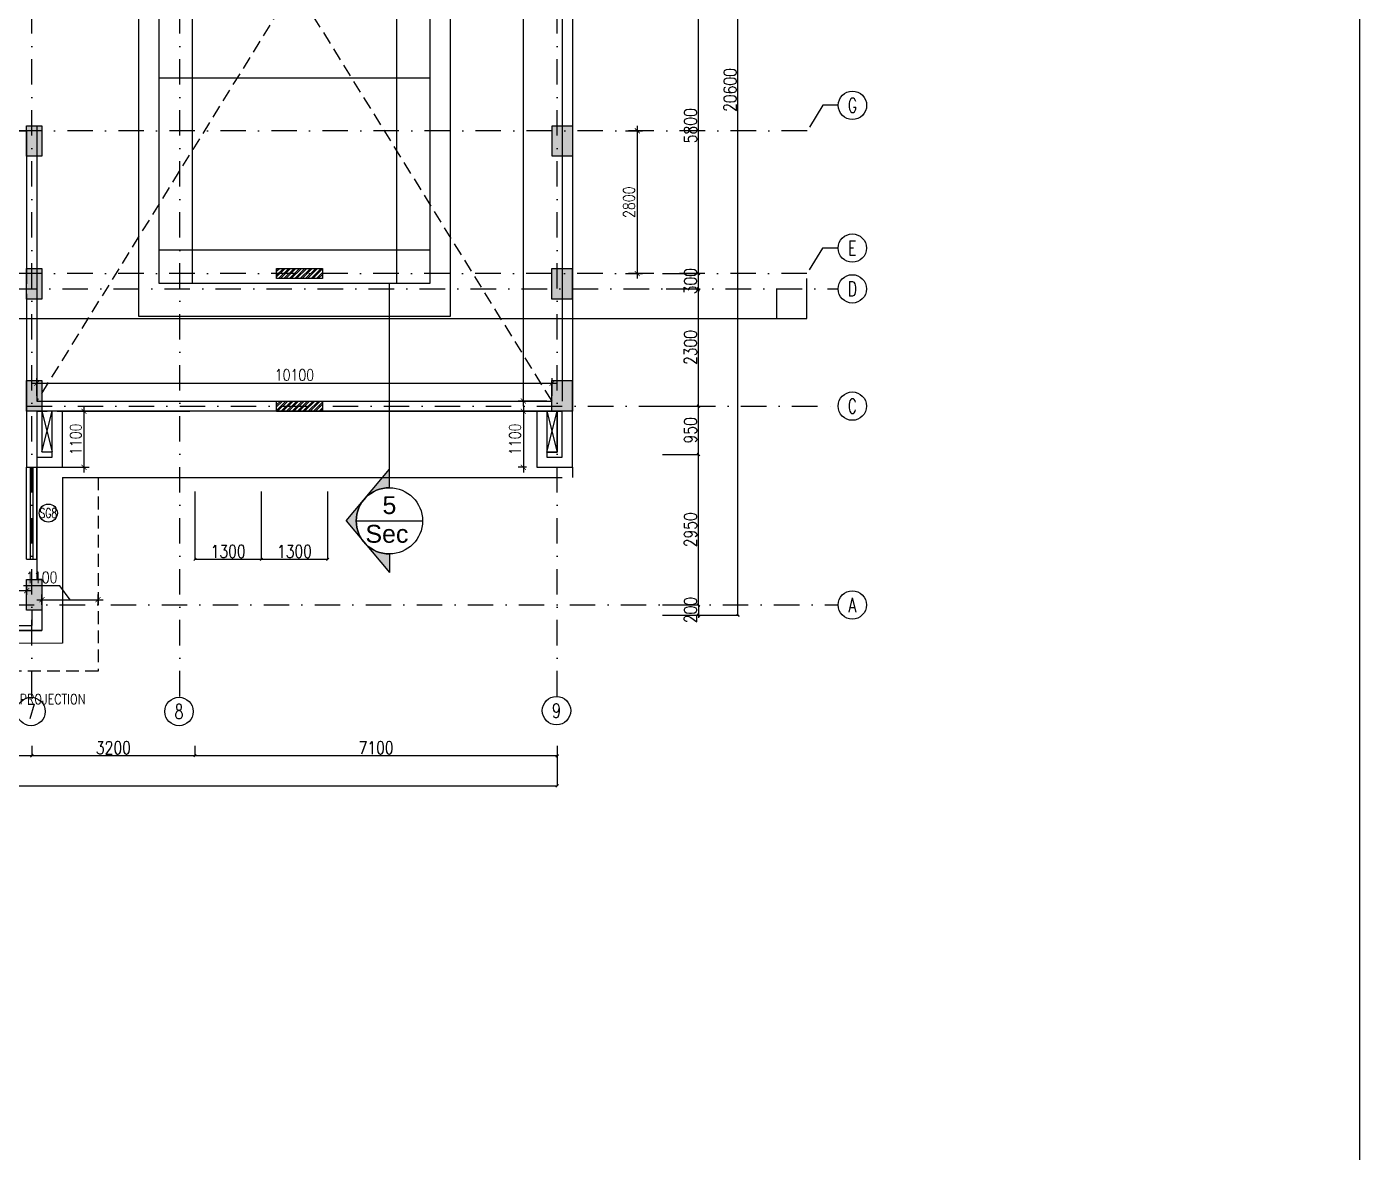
# Model space of a CAD drawing. Extents: x -32840 to 422982, y 280745 to 888746.
# Drawn here: x 238391 to 264518, y 378194 to 400274 of the extents above; entities that cross this region are included whole.
import ezdxf
from ezdxf import colors
from ezdxf.entities.mleader import LeaderData, LeaderLine
from ezdxf.enums import TextEntityAlignment as Align
from ezdxf.math import Vec2, Vec3

# ---------------------------------------------------------------- set-up
doc = ezdxf.new("R2010")
doc.units = 0
doc.header["$LTSCALE"] = 1000
doc.header["$PDMODE"] = 3
for name, pattern in [('ABOVE', [0.4, 0.2, -0.2]), ('CONTINOUS', [0]), ('DASHDOT', [1, 0.5, -0.25, 0, -0.25]), ('HIDDEN', [0.375, 0.25, -0.125]), ('HIDDEN2', [0.1875, 0.125, -0.0625])]:
    doc.linetypes.add(name, pattern=pattern)
doc.layers.get('Defpoints').update_dxf_attribs({"linetype": 'HIDDEN'})
for name, color, linetype in [('A-Chejja', 5, 'HIDDEN'), ('a-dim', 3, 'Continuous'), ('A-duct', 1, 'Continuous'), ('A-Duct Above', 20, 'HIDDEN2'), ('A-Floor Projection', 5, 'CONTINOUS'), ('A-GRID', 31, 'DASHDOT'), ('A-GRID NO', 40, 'CONTINOUS'), ('A-Tag LVl', 2, 'Continuous'), ('A-TAG-DW', 2, 'Continuous'), ('A-TXT', 6, 'Continuous'), ('A-WALL', 7, 'CONTINOUS'), ('a-win', 1, 'Continuous'), ('S-RCWALL', 10, 'Continuous'), ('S-RCWALL HATCH', 165, 'Continuous'), ('STR-BEAMS', 6, 'ABOVE')]:
    doc.layers.add(name, color=color, linetype=linetype)
doc.layers.add('A-Dim grid', color=3, linetype='Continuous', transparency=0.5)
doc.layers.add('A-FUR', color=33, linetype='Continuous', plot=False, transparency=0.5)
doc.styles.add('Arial', font='arial.ttf')
doc.styles.add('ROMANS', font='romans.shx', dxfattribs={"width": 0.8})
doc.dimstyles.new('A-Dim Grid', dxfattribs={"dimscale": 100, "dimtxt": 2.5, "dimasz": 0.5, "dimexe": 0, "dimexo": 0, "dimgap": 0.3, "dimtad": 1, "dimdec": 0, "dimlfac": -0.01, "dimzin": 3, "dimdsep": 46, "dimtxsty": 'ROMANS', "dimblk": 'OBLIQUE', "dimcen": 5, "dimclrd": 256, "dimclre": 8, "dimclrt": 4, "dimadec": 0, "dimazin": 0, "dimtfac": 1, "dimtdec": 0, "dimtix": 1, "dimtmove": 1, "dimatfit": 3, "dimfxl": 1, "dimfrac": 2, "dimtolj": 1, "dimtzin": 3, "dimlwd": -1, "dimarcsym": 0})
doc.dimstyles.new('dim-1', dxfattribs={"dimscale": 100, "dimtxt": 2.25, "dimasz": 1, "dimexe": 1, "dimexo": 1, "dimgap": 0.5, "dimtad": 1, "dimdec": 0, "dimzin": 3, "dimdsep": 46, "dimtxsty": 'ROMANS', "dimblk": 'ARCHTICK', "dimcen": 0.0625, "dimdle": 1, "dimclrd": 256, "dimclre": 256, "dimclrt": 6, "dimadec": 0, "dimazin": 0, "dimtfac": 1, "dimtdec": 0, "dimtix": 1, "dimtmove": 1, "dimatfit": 3, "dimfxl": 1, "dimfrac": 2, "dimtolj": 1, "dimtzin": 3, "dimarcsym": 0})

# ---------------------------------------------------------------- blocks, each defined once
blk = doc.blocks.new('A$Cd25b2c89')
for p, q in [((750, 13400), (750, 0)), ((5350, 0), (5350, 13400)), ((6100, 12650), (0, 12650)), ((0, 8780), (6100, 8780)), ((0, 4620), (6100, 4620)), ((0, 750), (6100, 750))]:
    blk.add_line(p, q)
at = {"linetype": 'HIDDEN'}
blk.add_line((6100, 6705), (0, 6705), dxfattribs=at)
for points in [[(-450, 14150), (6550, 14150), (6550, -750), (-450, -750)], [(0, 0), (6100, 0), (6100, 13400), (0, 13400)]]:
    blk.add_lwpolyline(points, close=True)
blk = doc.blocks.new('TAG-DOOR-WINOW')
blk.add_circle((0, 0), 2.37)
at = {"color": 6, "style": 'ROMANS', "width": 0.7}
blk.add_attdef('DW', text='', height=2.5, dxfattribs=at).set_placement((0, 0), align=Align.MIDDLE_CENTER)
blk = doc.blocks.new('TAG-SEC-TAIL')
for p, q in [((25, 0), (25, 4)), ((22, 0), (22, 3)), ((0, 0), (25, 0))]:
    blk.add_line(p, q)
blk = doc.blocks.new('TAG-SEC')
blk.add_line((-6.5, 0), (6.5, 0))
blk.add_circle((0, 0), 6.5)
at = {"color": 6, "style": 'Arial'}
blk.add_attdef('88', text='', height=3.5, dxfattribs=at).set_placement((0, 3.08), align=Align.MIDDLE_CENTER)
at = {"color": 6, "style": 'ROMANS', "width": 0.708488}
blk.add_attdef('X8-X-8888', text='', height=1.75, dxfattribs=at).set_placement((-5.58, -2.55), (5.58, -2.55), align=Align.FIT)
blk = doc.blocks.new('TAG-SEC-ARROW')
h = blk.add_hatch(color=256)
h.paths.add_polyline_path([(-10.11, 0), (-6.5, 0, -0.2206), (-4.2, 4.96)])
h.paths.add_polyline_path([(0, 8.49), (-4.16, 5, -0.175251), (0, 6.5, -0.175251), (4.16, 5)])
h.paths.add_polyline_path([(4.2, 4.96, -0.2206), (6.5, 0), (10.11, 0)])
for p, q in [((0, 8.49), (-10.11, 0)), ((0, 8.49), (10.11, 0)), ((-6.5, 0), (-10.11, 0)), ((6.5, 0), (46.5, 0))]:
    blk.add_line(p, q)
blk.add_arc((0, 0), 6.5, 0, 180)
blk = doc.blocks.new('A$Ce1edbb18')
at = {"layer": 'A-Tag LVl', "xscale": 100.0000000000005, "yscale": 100.0000000000005, "zscale": 100.0000000000005, "rotation": 90}
blk.add_blockref('TAG-SEC-ARROW', (31812, -12050), dxfattribs=at)
at = {"layer": 'A-Tag LVl', "xscale": 100, "yscale": 100, "zscale": 100}
blk.add_blockref('TAG-SEC', (31812, -12050), dxfattribs=at).add_auto_attribs({'88': '5'})
at = {"layer": 'A-Tag LVl'}
ref = blk.add_blockref('TAG-SEC', (31812, -12050), dxfattribs=dict(at, xscale=100, yscale=100, zscale=100))
ref.add_attrib('88', '5', dxfattribs={"layer": '0', "color": 6, "height": 350, "style": 'Arial'}).set_placement((31812, -11742), align=Align.MIDDLE_CENTER)
ref.add_attrib('X8-X-8888', 'Sec', dxfattribs={"layer": '0', "color": 6, "height": 350, "rotation": 360, "style": 'Arial'}).set_placement((31763, -12305), align=Align.MIDDLE_CENTER)
blk = doc.blocks.new('_ArchTick')
at = {"color": 0, "linetype": 'ByBlock', "const_width": 0.15}
blk.add_lwpolyline([(-0.5, -0.5), (0.5, 0.5)], dxfattribs=at)
blk = doc.blocks.new('*D2477')
at = {"layer": 'a-dim', "lineweight": -2, "transparency": 16777216}
for p, q in [((248191, 392731), (248028, 392731)), ((248128, 392831), (248128, 391531)), ((248191, 391631), (248028, 391631))]:
    blk.add_line(p, q, dxfattribs=at)
at = {"layer": 'Defpoints', "color": 0, "transparency": 16777216}
for p in [(248291, 392731), (248128, 391631), (248291, 391631)]:
    blk.add_point(p, dxfattribs=at)
at = {"layer": 'a-dim', "lineweight": -2, "transparency": 16777216, "xscale": 100, "yscale": 100, "zscale": 100}
for p, rotation in [((248128, 392731), 90), ((248128, 391631), 270)]:
    blk.add_blockref('_ArchTick', p, dxfattribs=dict(at, rotation=rotation))
at = {"layer": 'a-dim', "color": 6, "transparency": 16777216, "insert": (247965, 392181), "char_height": 225, "attachment_point": 5, "rotation": 90, "style": 'ROMANS'}
blk.add_mtext('\\A1;1100', dxfattribs=at)
blk = doc.blocks.new('*D2478')
at = {"layer": 'a-dim', "lineweight": -2, "transparency": 16777216}
for p, q in [((239191, 392731), (239615, 392731)), ((239515, 391531), (239515, 392831)), ((239091, 391631), (239615, 391631))]:
    blk.add_line(p, q, dxfattribs=at)
at = {"layer": 'Defpoints', "color": 0, "transparency": 16777216}
for p in [(239091, 392731), (239515, 392731), (238991, 391631)]:
    blk.add_point(p, dxfattribs=at)
at = {"layer": 'a-dim', "lineweight": -2, "transparency": 16777216, "xscale": 100, "yscale": 100, "zscale": 100}
for p, rotation in [((239515, 392731), 90), ((239515, 391631), 270)]:
    blk.add_blockref('_ArchTick', p, dxfattribs=dict(at, rotation=rotation))
at = {"layer": 'a-dim', "color": 6, "transparency": 16777216, "insert": (239353, 392181), "char_height": 225, "attachment_point": 5, "rotation": 90, "style": 'ROMANS'}
blk.add_mtext('\\A1;1100', dxfattribs=at)
blk = doc.blocks.new('*D2480')
at = {"layer": 'a-dim', "lineweight": -2, "transparency": 16777216}
for p, q in [((238136, 389550), (237573, 389550)), ((237991, 389131), (237991, 389313)), ((238191, 389213), (238136, 389550)), ((238391, 389131), (238391, 389313)), ((237891, 389213), (238491, 389213))]:
    blk.add_line(p, q, dxfattribs=at)
at = {"layer": 'Defpoints', "color": 0, "transparency": 16777216}
for p in [(238391, 389213), (237991, 389031), (238391, 389031)]:
    blk.add_point(p, dxfattribs=at)
at = {"layer": 'a-dim', "lineweight": -2, "transparency": 16777216, "xscale": 100, "yscale": 100, "zscale": 100, "rotation": 180}
blk.add_blockref('_ArchTick', (237991, 389213), dxfattribs=at)
at = {"layer": 'a-dim', "lineweight": -2, "transparency": 16777216, "xscale": 100, "yscale": 100, "zscale": 100}
blk.add_blockref('_ArchTick', (238391, 389213), dxfattribs=at)
at = {"layer": 'a-dim', "color": 6, "transparency": 16777216, "insert": (237855, 389712), "char_height": 225, "attachment_point": 5, "style": 'ROMANS'}
blk.add_mtext('\\A1;400', dxfattribs=at)
blk = doc.blocks.new('*D2514')
at = {"layer": 'a-dim', "lineweight": -2, "transparency": 16777216}
for p, q in [((248591, 409231), (248027, 409231)), ((248127, 409331), (248127, 392831)), ((248591, 392931), (248027, 392931))]:
    blk.add_line(p, q, dxfattribs=at)
at = {"layer": 'Defpoints', "color": 0, "transparency": 16777216}
for p in [(248691, 409231), (248127, 392931), (248691, 392931)]:
    blk.add_point(p, dxfattribs=at)
at = {"layer": 'a-dim', "lineweight": -2, "transparency": 16777216, "xscale": 100, "yscale": 100, "zscale": 100}
for p, rotation in [((248127, 409231), 90), ((248127, 392931), 270)]:
    blk.add_blockref('_ArchTick', p, dxfattribs=dict(at, rotation=rotation))
at = {"layer": 'a-dim', "color": 6, "transparency": 16777216, "insert": (247965, 401081), "char_height": 225, "attachment_point": 5, "rotation": 90, "style": 'ROMANS'}
blk.add_mtext('\\A1;16300', dxfattribs=at)
blk = doc.blocks.new('*D2515')
at = {"layer": 'a-dim', "lineweight": -2, "transparency": 16777216}
for p, q in [((238491, 393280), (248791, 393280)), ((238591, 393031), (238591, 393380)), ((248691, 393031), (248691, 393380))]:
    blk.add_line(p, q, dxfattribs=at)
at = {"layer": 'Defpoints', "color": 0, "transparency": 16777216}
for p in [(248691, 393280), (238591, 392931), (248691, 392931)]:
    blk.add_point(p, dxfattribs=at)
at = {"layer": 'a-dim', "lineweight": -2, "transparency": 16777216, "xscale": 100, "yscale": 100, "zscale": 100, "rotation": 180}
blk.add_blockref('_ArchTick', (238591, 393280), dxfattribs=at)
at = {"layer": 'a-dim', "lineweight": -2, "transparency": 16777216, "xscale": 100, "yscale": 100, "zscale": 100}
blk.add_blockref('_ArchTick', (248691, 393280), dxfattribs=at)
at = {"layer": 'a-dim', "color": 6, "transparency": 16777216, "insert": (243641, 393443), "char_height": 225, "attachment_point": 5, "style": 'ROMANS'}
blk.add_mtext('\\A1;10100', dxfattribs=at)
blk = doc.blocks.new('_Oblique')
at = {"color": 0, "linetype": 'ByBlock', "lineweight": -2}
blk.add_line((-0.5, -0.5), (0.5, 0.5), dxfattribs=at)
at = {"color": 0, "linetype": 'ByBlock'}
blk.add_line((-0.5, -0.5), (0.5, 0.5), dxfattribs=at)
blk = doc.blocks.new('*D2688')
at = {"layer": 'A-Dim grid', "color": 8, "lineweight": -2, "transparency": 16777216}
for p, q in [((250856, 388931), (251560, 388931)), ((250856, 388731), (251560, 388731))]:
    blk.add_line(p, q, dxfattribs=at)
at = {"layer": 'A-Dim grid', "transparency": 16777216}
for p, q in [((251560, 388931), (251560, 388981)), ((251560, 388931), (251560, 388731)), ((251560, 388731), (251560, 388681))]:
    blk.add_line(p, q, dxfattribs=at)
at = {"layer": 'Defpoints', "color": 0, "transparency": 16777216}
for p in [(250856, 388931), (250856, 388731), (251560, 388731)]:
    blk.add_point(p, dxfattribs=at)
at = {"layer": 'A-Dim grid', "transparency": 16777216, "xscale": 50, "yscale": 50, "zscale": 50}
for p, rotation in [((251560, 388931), 270), ((251560, 388731), 90)]:
    blk.add_blockref('_Oblique', p, dxfattribs=dict(at, rotation=rotation))
at = {"layer": 'A-Dim grid', "color": 4, "transparency": 16777216, "insert": (251405, 388831), "char_height": 250, "attachment_point": 5, "rotation": 90, "style": 'ROMANS'}
blk.add_mtext('\\A1;200', dxfattribs=at)
blk = doc.blocks.new('*D2689')
at = {"layer": 'A-Dim grid', "color": 8, "lineweight": -2, "transparency": 16777216}
for p, q in [((250856, 391881), (251560, 391881)), ((250856, 388931), (251560, 388931))]:
    blk.add_line(p, q, dxfattribs=at)
at = {"layer": 'A-Dim grid', "transparency": 16777216}
blk.add_line((251560, 388931), (251560, 391881), dxfattribs=at)
at = {"layer": 'Defpoints', "color": 0, "transparency": 16777216}
for p in [(250856, 391881), (251560, 391881), (250856, 388931)]:
    blk.add_point(p, dxfattribs=at)
at = {"layer": 'A-Dim grid', "transparency": 16777216, "xscale": 50, "yscale": 50, "zscale": 50}
for p, rotation in [((251560, 391881), 90), ((251560, 388931), 270)]:
    blk.add_blockref('_Oblique', p, dxfattribs=dict(at, rotation=rotation))
at = {"layer": 'A-Dim grid', "color": 4, "transparency": 16777216, "insert": (251405, 390406), "char_height": 250, "attachment_point": 5, "rotation": 90, "style": 'ROMANS'}
blk.add_mtext('\\A1;2950', dxfattribs=at)
blk = doc.blocks.new('*D2690')
at = {"layer": 'A-Dim grid', "color": 8, "lineweight": -2, "transparency": 16777216}
for p, q in [((250856, 392831), (251560, 392831)), ((250856, 391881), (251560, 391881))]:
    blk.add_line(p, q, dxfattribs=at)
at = {"layer": 'A-Dim grid', "transparency": 16777216}
blk.add_line((251560, 391881), (251560, 392831), dxfattribs=at)
at = {"layer": 'Defpoints', "color": 0, "transparency": 16777216}
for p in [(250856, 392831), (251560, 392831), (250856, 391881)]:
    blk.add_point(p, dxfattribs=at)
at = {"layer": 'A-Dim grid', "transparency": 16777216, "xscale": 50, "yscale": 50, "zscale": 50}
for p, rotation in [((251560, 392831), 90), ((251560, 391881), 270)]:
    blk.add_blockref('_Oblique', p, dxfattribs=dict(at, rotation=rotation))
at = {"layer": 'A-Dim grid', "color": 4, "transparency": 16777216, "insert": (251405, 392356), "char_height": 250, "attachment_point": 5, "rotation": 90, "style": 'ROMANS'}
blk.add_mtext('\\A1;950', dxfattribs=at)
blk = doc.blocks.new('*D2691')
at = {"layer": 'A-Dim grid', "color": 8, "lineweight": -2, "transparency": 16777216}
for p, q in [((250931, 395131), (251560, 395131)), ((250931, 392831), (251560, 392831))]:
    blk.add_line(p, q, dxfattribs=at)
at = {"layer": 'A-Dim grid', "transparency": 16777216}
blk.add_line((251560, 392831), (251560, 395131), dxfattribs=at)
at = {"layer": 'Defpoints', "color": 0, "transparency": 16777216}
for p in [(250931, 395131), (251560, 395131), (250931, 392831)]:
    blk.add_point(p, dxfattribs=at)
at = {"layer": 'A-Dim grid', "transparency": 16777216, "xscale": 50, "yscale": 50, "zscale": 50}
for p, rotation in [((251560, 395131), 90), ((251560, 392831), 270)]:
    blk.add_blockref('_Oblique', p, dxfattribs=dict(at, rotation=rotation))
at = {"layer": 'A-Dim grid', "color": 4, "transparency": 16777216, "insert": (251405, 393981), "char_height": 250, "attachment_point": 5, "rotation": 90, "style": 'ROMANS'}
blk.add_mtext('\\A1;2300', dxfattribs=at)
blk = doc.blocks.new('*D2692')
at = {"layer": 'A-Dim grid', "color": 8, "lineweight": -2, "transparency": 16777216}
for p, q in [((250856, 401231), (251560, 401231)), ((250856, 395431), (251560, 395431))]:
    blk.add_line(p, q, dxfattribs=at)
at = {"layer": 'A-Dim grid', "transparency": 16777216}
blk.add_line((251560, 395431), (251560, 401231), dxfattribs=at)
at = {"layer": 'Defpoints', "color": 0, "transparency": 16777216}
for p in [(250856, 401231), (251560, 401231), (250856, 395431)]:
    blk.add_point(p, dxfattribs=at)
at = {"layer": 'A-Dim grid', "transparency": 16777216, "xscale": 50, "yscale": 50, "zscale": 50}
for p, rotation in [((251560, 401231), 90), ((251560, 395431), 270)]:
    blk.add_blockref('_Oblique', p, dxfattribs=dict(at, rotation=rotation))
at = {"layer": 'A-Dim grid', "color": 4, "transparency": 16777216, "insert": (251405, 398331), "char_height": 250, "attachment_point": 5, "rotation": 90, "style": 'ROMANS'}
blk.add_mtext('\\A1;5800', dxfattribs=at)
blk = doc.blocks.new('*D2694')
at = {"layer": 'A-Dim grid', "color": 8, "lineweight": -2, "transparency": 16777216}
for p, q in [((251798, 409331), (252336, 409331)), ((251567, 388731), (252336, 388731))]:
    blk.add_line(p, q, dxfattribs=at)
at = {"layer": 'A-Dim grid', "transparency": 16777216}
blk.add_line((252336, 388731), (252336, 409331), dxfattribs=at)
at = {"layer": 'Defpoints', "color": 0, "transparency": 16777216}
for p in [(251798, 409331), (252336, 409331), (251567, 388731)]:
    blk.add_point(p, dxfattribs=at)
at = {"layer": 'A-Dim grid', "transparency": 16777216, "xscale": 50, "yscale": 50, "zscale": 50}
for p, rotation in [((252336, 409331), 90), ((252336, 388731), 270)]:
    blk.add_blockref('_Oblique', p, dxfattribs=dict(at, rotation=rotation))
at = {"layer": 'A-Dim grid', "color": 4, "transparency": 16777216, "insert": (252181, 399031), "char_height": 250, "attachment_point": 5, "rotation": 90, "style": 'ROMANS'}
blk.add_mtext('\\A1;20600', dxfattribs=at)
blk = doc.blocks.new('*D2696')
at = {"layer": 'A-Dim grid', "color": 8, "lineweight": -2, "transparency": 16777216}
for p, q in [((250931, 395431), (251560, 395431)), ((250931, 395131), (251560, 395131))]:
    blk.add_line(p, q, dxfattribs=at)
at = {"layer": 'A-Dim grid', "transparency": 16777216}
for p, q in [((251560, 395431), (251560, 395481)), ((251560, 395131), (251560, 395431)), ((251560, 395131), (251560, 395081))]:
    blk.add_line(p, q, dxfattribs=at)
at = {"layer": 'Defpoints', "color": 0, "transparency": 16777216}
for p in [(250931, 395431), (251560, 395431), (250931, 395131)]:
    blk.add_point(p, dxfattribs=at)
at = {"layer": 'A-Dim grid', "transparency": 16777216, "xscale": 50, "yscale": 50, "zscale": 50}
for p, rotation in [((251560, 395431), 270), ((251560, 395131), 90)]:
    blk.add_blockref('_Oblique', p, dxfattribs=dict(at, rotation=rotation))
at = {"layer": 'A-Dim grid', "color": 4, "transparency": 16777216, "insert": (251405, 395281), "char_height": 250, "attachment_point": 5, "rotation": 90, "style": 'ROMANS'}
blk.add_mtext('\\A1;300', dxfattribs=at)
blk = doc.blocks.new('*D2572')
at = {"layer": 'A-Dim grid', "color": 8, "lineweight": -2, "transparency": 16777216}
for p, q in [((232491, 386167), (232491, 385975)), ((238491, 386167), (238491, 385975))]:
    blk.add_line(p, q, dxfattribs=at)
at = {"layer": 'A-Dim grid', "transparency": 16777216}
blk.add_line((232491, 385975), (238491, 385975), dxfattribs=at)
at = {"layer": 'Defpoints', "color": 0, "transparency": 16777216}
for p in [(232491, 386167), (238491, 386167), (238491, 385975)]:
    blk.add_point(p, dxfattribs=at)
at = {"layer": 'A-Dim grid', "transparency": 16777216, "xscale": 50, "yscale": 50, "zscale": 50, "rotation": 180}
blk.add_blockref('_Oblique', (232491, 385975), dxfattribs=at)
at = {"layer": 'A-Dim grid', "transparency": 16777216, "xscale": 50, "yscale": 50, "zscale": 50}
blk.add_blockref('_Oblique', (238491, 385975), dxfattribs=at)
at = {"layer": 'A-Dim grid', "color": 4, "transparency": 16777216, "insert": (235491, 386130), "char_height": 250, "attachment_point": 5, "style": 'ROMANS'}
blk.add_mtext('\\A1;6000', dxfattribs=at)
blk = doc.blocks.new('*D2573')
at = {"layer": 'A-Dim grid', "color": 8, "lineweight": -2, "transparency": 16777216}
for p, q in [((238491, 386167), (238491, 385975)), ((241691, 386167), (241691, 385975))]:
    blk.add_line(p, q, dxfattribs=at)
at = {"layer": 'A-Dim grid', "transparency": 16777216}
blk.add_line((238491, 385975), (241691, 385975), dxfattribs=at)
at = {"layer": 'Defpoints', "color": 0, "transparency": 16777216}
for p in [(238491, 386167), (241691, 386167), (241691, 385975)]:
    blk.add_point(p, dxfattribs=at)
at = {"layer": 'A-Dim grid', "transparency": 16777216, "xscale": 50, "yscale": 50, "zscale": 50, "rotation": 180}
blk.add_blockref('_Oblique', (238491, 385975), dxfattribs=at)
at = {"layer": 'A-Dim grid', "transparency": 16777216, "xscale": 50, "yscale": 50, "zscale": 50}
blk.add_blockref('_Oblique', (241691, 385975), dxfattribs=at)
at = {"layer": 'A-Dim grid', "color": 4, "transparency": 16777216, "insert": (240091, 386130), "char_height": 250, "attachment_point": 5, "style": 'ROMANS'}
blk.add_mtext('\\A1;3200', dxfattribs=at)
blk = doc.blocks.new('*D2574')
at = {"layer": 'A-Dim grid', "color": 8, "lineweight": -2, "transparency": 16777216}
for p, q in [((213791, 386047), (213791, 385382)), ((248791, 386047), (248791, 385382))]:
    blk.add_line(p, q, dxfattribs=at)
at = {"layer": 'A-Dim grid', "transparency": 16777216}
blk.add_line((213791, 385382), (248791, 385382), dxfattribs=at)
at = {"layer": 'Defpoints', "color": 0, "transparency": 16777216}
for p in [(213791, 386047), (248791, 386047), (248791, 385382)]:
    blk.add_point(p, dxfattribs=at)
at = {"layer": 'A-Dim grid', "transparency": 16777216, "xscale": 50, "yscale": 50, "zscale": 50, "rotation": 180}
blk.add_blockref('_Oblique', (213791, 385382), dxfattribs=at)
at = {"layer": 'A-Dim grid', "transparency": 16777216, "xscale": 50, "yscale": 50, "zscale": 50}
blk.add_blockref('_Oblique', (248791, 385382), dxfattribs=at)
at = {"layer": 'A-Dim grid', "color": 4, "transparency": 16777216, "insert": (231291, 385537), "char_height": 250, "attachment_point": 5, "style": 'ROMANS'}
blk.add_mtext('\\A1;35000', dxfattribs=at)
blk = doc.blocks.new('*D2575')
at = {"layer": 'A-Dim grid', "color": 8, "lineweight": -2, "transparency": 16777216}
for p, q in [((241691, 386167), (241691, 385975)), ((248791, 386167), (248791, 385975))]:
    blk.add_line(p, q, dxfattribs=at)
at = {"layer": 'A-Dim grid', "transparency": 16777216}
blk.add_line((241691, 385975), (248791, 385975), dxfattribs=at)
at = {"layer": 'Defpoints', "color": 0, "transparency": 16777216}
for p in [(241691, 386167), (248791, 386167), (248791, 385975)]:
    blk.add_point(p, dxfattribs=at)
at = {"layer": 'A-Dim grid', "transparency": 16777216, "xscale": 50, "yscale": 50, "zscale": 50, "rotation": 180}
blk.add_blockref('_Oblique', (241691, 385975), dxfattribs=at)
at = {"layer": 'A-Dim grid', "transparency": 16777216, "xscale": 50, "yscale": 50, "zscale": 50}
blk.add_blockref('_Oblique', (248791, 385975), dxfattribs=at)
at = {"layer": 'A-Dim grid', "color": 4, "transparency": 16777216, "insert": (245241, 386130), "char_height": 250, "attachment_point": 5, "style": 'ROMANS'}
blk.add_mtext('\\A1;7100', dxfattribs=at)
blk = doc.blocks.new('*D2578')
at = {"layer": 'A-Dim grid', "color": 8, "lineweight": -2, "transparency": 16777216}
for p, q in [((241691, 391158), (241691, 389827)), ((242991, 391158), (242991, 389827))]:
    blk.add_line(p, q, dxfattribs=at)
at = {"layer": 'A-Dim grid', "transparency": 16777216}
blk.add_line((241691, 389827), (242991, 389827), dxfattribs=at)
at = {"layer": 'Defpoints', "color": 0, "transparency": 16777216}
for p in [(241691, 391158), (242991, 391158), (242991, 389827)]:
    blk.add_point(p, dxfattribs=at)
at = {"layer": 'A-Dim grid', "transparency": 16777216, "xscale": 50, "yscale": 50, "zscale": 50, "rotation": 180}
blk.add_blockref('_Oblique', (241691, 389827), dxfattribs=at)
at = {"layer": 'A-Dim grid', "transparency": 16777216, "xscale": 50, "yscale": 50, "zscale": 50}
blk.add_blockref('_Oblique', (242991, 389827), dxfattribs=at)
at = {"layer": 'A-Dim grid', "color": 4, "transparency": 16777216, "insert": (242341, 389982), "char_height": 250, "attachment_point": 5, "style": 'ROMANS'}
blk.add_mtext('\\A1;1300', dxfattribs=at)
blk = doc.blocks.new('*D2579')
at = {"layer": 'A-Dim grid', "color": 8, "lineweight": -2, "transparency": 16777216}
for p, q in [((242991, 391158), (242991, 389827)), ((244291, 391158), (244291, 389827))]:
    blk.add_line(p, q, dxfattribs=at)
at = {"layer": 'A-Dim grid', "transparency": 16777216}
blk.add_line((242991, 389827), (244291, 389827), dxfattribs=at)
at = {"layer": 'Defpoints', "color": 0, "transparency": 16777216}
for p in [(242991, 391158), (244291, 391158), (244291, 389827)]:
    blk.add_point(p, dxfattribs=at)
at = {"layer": 'A-Dim grid', "transparency": 16777216, "xscale": 50, "yscale": 50, "zscale": 50, "rotation": 180}
blk.add_blockref('_Oblique', (242991, 389827), dxfattribs=at)
at = {"layer": 'A-Dim grid', "transparency": 16777216, "xscale": 50, "yscale": 50, "zscale": 50}
blk.add_blockref('_Oblique', (244291, 389827), dxfattribs=at)
at = {"layer": 'A-Dim grid', "color": 4, "transparency": 16777216, "insert": (243641, 389982), "char_height": 250, "attachment_point": 5, "style": 'ROMANS'}
blk.add_mtext('\\A1;1300', dxfattribs=at)
blk = doc.blocks.new('*D2534')
at = {"layer": 'a-dim', "lineweight": -2, "transparency": 16777216}
for p, q in [((239041, 389309), (238332, 389309)), ((239241, 389034), (239041, 389309)), ((238591, 389034), (239891, 389034)), ((238691, 388931), (238691, 389134)), ((239791, 388931), (239791, 389134))]:
    blk.add_line(p, q, dxfattribs=at)
at = {"layer": 'Defpoints', "color": 0, "transparency": 16777216}
for p in [(239791, 389034), (238691, 388831), (239791, 388831)]:
    blk.add_point(p, dxfattribs=at)
at = {"layer": 'a-dim', "lineweight": -2, "transparency": 16777216, "xscale": 100, "yscale": 100, "zscale": 100, "rotation": 180}
blk.add_blockref('_ArchTick', (238691, 389034), dxfattribs=at)
at = {"layer": 'a-dim', "lineweight": -2, "transparency": 16777216, "xscale": 100, "yscale": 100, "zscale": 100}
blk.add_blockref('_ArchTick', (239791, 389034), dxfattribs=at)
at = {"layer": 'a-dim', "color": 6, "transparency": 16777216, "insert": (238686, 389471), "char_height": 225, "attachment_point": 5, "style": 'ROMANS'}
blk.add_mtext('\\A1;1100', dxfattribs=at)
blk = doc.blocks.new('Tag-Stair-No')
blk.add_circle((0, 0), 1.37)
at = {"color": 6, "style": 'ROMANS', "width": 0.7}
blk.add_attdef('SN', text='', height=1.4, dxfattribs=at).set_placement((0, 0), align=Align.MIDDLE)
blk = doc.blocks.new('GR')
at = {"layer": 'A-GRID'}
for p, q in [((241068, 436985), (241068, 465812)), ((243969, 436985), (243969, 465812)), ((251369, 436985), (251369, 465830)), ((228668, 444980), (256876, 444980)), ((234968, 442680), (256876, 442680)), ((213612, 438780), (256876, 438780))]:
    blk.add_line(p, q, dxfattribs=at)
for points in [[(256879, 448580), (256575, 448580), (256267, 448080), (239370, 448080)], [(256876, 445780), (256573, 445780), (256264, 445280), (239367, 445280)]]:
    blk.add_lwpolyline(points, dxfattribs=at)
at = {"layer": 'A-GRID NO', "xscale": 203.2, "yscale": 203.2, "zscale": 203.2}
for p, values in [((257157, 448580), {'SN': 'G'}), ((257154, 445780), {'SN': 'E'}), ((257154, 444980), {'SN': 'D'}), ((257154, 442680), {'SN': 'C'}), ((257154, 438780), {'SN': 'A'}), ((241054, 436690), {'SN': '7'}), ((243955, 436690), {'SN': '8'}), ((251355, 436707), {'SN': '9'})]:
    blk.add_blockref('Tag-Stair-No', p, dxfattribs=at).add_auto_attribs(values)
blk = doc.blocks.new('A$C18a4869f')
at = {"layer": 'S-RCWALL HATCH'}
for points in [[(24700, -4900), (25000, -4900), (25000, -4300), (24700, -4300)], [(35000, -4900), (35400, -4900), (35400, -4300), (35000, -4300)], [(24700, -7700), (25000, -7700), (25000, -7100), (24700, -7100)], [(34997, -7700), (35397, -7700), (35397, -7100), (34997, -7100)], [(24700, -9300), (25000, -9300), (25000, -9900), (24700, -9900)], [(34997, -9300), (35397, -9300), (35397, -9900), (34997, -9900)], [(24700, -13200), (25000, -13200), (25000, -13800), (24700, -13800)]]:
    blk.add_hatch(color=253, dxfattribs=at).paths.add_polyline_path(points)
h = blk.add_hatch(dxfattribs=at)
h.set_pattern_fill('ANSI32', color=253, scale=200, style=0)
h.set_pattern_definition([(45, (11421.64, 41023.49), (-53.03301, 53.03301), []), (45, (11457, 41023.49), (-53.03301, 53.03301), [])])
h.paths.add_polyline_path([(29601, -9700), (30501, -9700), (30501, -9900), (29601, -9900)])
h.paths.add_polyline_path([(29601, -7100), (30501, -7100), (30501, -7300), (29601, -7300)])
at = {"layer": 'S-RCWALL'}
for points in [[(24700, -4300), (25000, -4300), (25000, -4900), (24700, -4900)], [(35000, -4300), (35400, -4300), (35400, -4900), (35000, -4900)], [(24700, -7100), (25000, -7100), (25000, -7700), (24700, -7700)], [(29601, -7100), (30501, -7100), (30501, -7300), (29601, -7300)], [(34997, -7100), (35397, -7100), (35397, -7700), (34997, -7700)], [(24700, -9300), (25000, -9300), (25000, -9900), (24700, -9900)], [(34997, -9300), (35397, -9300), (35397, -9900), (34997, -9900)], [(29601, -9700), (30501, -9700), (30501, -9900), (29601, -9900)], [(24700, -13200), (25000, -13200), (25000, -13800), (24700, -13800)]]:
    blk.add_lwpolyline(points, close=True, dxfattribs=at)
blk = doc.blocks.new('*D2738')
at = {"layer": 'A-Dim grid', "lineweight": -2, "transparency": 16777216}
for p, q in [((250130, 398231), (250462, 398231)), ((250362, 398331), (250362, 395331)), ((250130, 395431), (250462, 395431))]:
    blk.add_line(p, q, dxfattribs=at)
at = {"layer": 'Defpoints', "color": 0, "transparency": 16777216}
for p in [(250030, 398231), (250030, 395431), (250362, 395431)]:
    blk.add_point(p, dxfattribs=at)
at = {"layer": 'A-Dim grid', "lineweight": -2, "transparency": 16777216, "xscale": 100, "yscale": 100, "zscale": 100}
for p, rotation in [((250362, 398231), 90), ((250362, 395431), 270)]:
    blk.add_blockref('_ArchTick', p, dxfattribs=dict(at, rotation=rotation))
at = {"layer": 'A-Dim grid', "color": 6, "transparency": 16777216, "insert": (250200, 396831), "char_height": 225, "attachment_point": 5, "rotation": 90, "style": 'ROMANS'}
blk.add_mtext('\\A1;2800', dxfattribs=at)

msp = doc.modelspace()

# ---------------------------------------------------------------- linework, layer by layer
for points in [[(195156.7, 475642.7), (264517.8, 475642.7), (264517.8, 280745.5), (195156.7, 280745.5)], [(238890.6, 392731.2), (238590.6, 392731.2), (238590.6, 391831.2), (238890.6, 391831.2)], [(248890.6, 392731), (248590.6, 392731), (248590.6, 391831), (248890.6, 391831)]]:
    msp.add_lwpolyline(points, close=True)
at = {"layer": 'A-Chejja'}
msp.add_lwpolyline([(239790.6, 391431.2), (239790.5, 387631.2), (224590.5, 387631.2), (224590.6, 389431.2)], dxfattribs=at)
at = {"layer": 'A-duct'}
for p, q in [((238690.6, 391931.2), (238890.6, 392731.2)), ((238690.6, 392731.2), (238890.6, 391931.2)), ((238690.6, 392731.2), (238690.6, 391931.2)), ((248590.2, 391931), (248790.6, 392731)), ((248590.2, 392731), (248790.6, 391931)), ((248790.6, 391931), (248790.6, 392731)), ((248790.6, 392731), (248790.6, 391931)), ((238690.6, 391931.2), (238890.6, 391931.2)), ((248590.2, 391931), (248790.6, 391931)), ((248790.6, 391931), (248590.2, 391931))]:
    msp.add_line(p, q, dxfattribs=at)
at = {"layer": 'A-Duct Above', "ltscale": 2}
for p, q in [((248690.6, 392931), (238590.6, 409231.2)), ((248690.6, 409231), (238590.6, 392931.2))]:
    msp.add_line(p, q, dxfattribs=at)
at = {"layer": 'A-Floor Projection', "color": 1}
for p, q in [((239090.6, 391431.2), (248890.6, 391431)), ((249090.6, 391631), (249090.6, 391431))]:
    msp.add_line(p, q, dxfattribs=at)
msp.add_lwpolyline([(239090.6, 391431.2), (239090.6, 388181.2), (225490.6, 388131.2), (225490.6, 388331.2), (213690.6, 388331.2), (213690.6, 389431.2)], dxfattribs=at)
at = {"layer": 'A-Tag LVl', "ltscale": 25}
msp.add_line((215976.6, 394546.6), (248756.6, 394546.4), dxfattribs=at)
at = {"layer": 'A-WALL'}
for p, q in [((248890.6, 409231), (248890.6, 392931)), ((235390.6, 398230.9), (238390.6, 398230.9)), ((238390.6, 398330.9), (238590.6, 398330.9)), ((238390.6, 398230.9), (238390.6, 395231.2)), ((238590.6, 398330.9), (238590.6, 392931.2)), ((238390.6, 395031.2), (238390.6, 391631.2)), ((238590.6, 392931.2), (248690.6, 392931)), ((238590.6, 392731.2), (238790.6, 392731.2)), ((238590.6, 392731.2), (238590.6, 391831.2)), ((238890.6, 391831.2), (238890.6, 392731.2)), ((238990.6, 392731.2), (241590.6, 392731.2)), ((239090.6, 391631.2), (239090.6, 392731.2)), ((243290.6, 392731.2), (248890.6, 392731)), ((248390.2, 392731), (248390.2, 391631)), ((249090.6, 392731), (248490.6, 392731)), ((248590.2, 392731), (248590.2, 391831)), ((248890.6, 392731), (248690.6, 392731)), ((248890.6, 391831), (248890.6, 392731)), ((249090.6, 391631), (249090.6, 392731)), ((238590.6, 391831.2), (238890.6, 391831.2)), ((248590.2, 391831), (248890.6, 391831)), ((238390.6, 391631.2), (238590.6, 391631.2)), ((238390.6, 391631.2), (239090.6, 391631.2)), ((248390.2, 391631), (249090.6, 391631)), ((238390.6, 389831.2), (238590.6, 389831.2)), ((238590.6, 389831.2), (238590.6, 389431.2)), ((238690.6, 389431.2), (238590.6, 389431.2)), ((238690.6, 389431.2), (238690.6, 388431.2)), ((238490.6, 388831.2), (238490.6, 388531.2)), ((238090.6, 388531.2), (238490.6, 388531.2)), ((237990.6, 388431.2), (238690.6, 388431.2))]:
    msp.add_line(p, q, dxfattribs=at)
at = {"layer": 'A-WALL', "flags": 128}
msp.add_lwpolyline([(244490.6, 409431.2), (249090.6, 409431), (249090.6, 392731), (243290.6, 392731.2), (243290.6, 392731.2), (241590.6, 392731.2), (241590.6, 392731.2), (238590.6, 392731.2), (238590.6, 389431.2), (238690.6, 389431.2), (238690.6, 388431.2), (237990.6, 388431.2), (237990.6, 388831.2), (226490.6, 388831.2), (226490.6, 388431.2), (225790.6, 388431.2), (225790.6, 389431.2), (219790.6, 389431.2), (219790.6, 389431.2), (218590.6, 389431.2), (218590.6, 389431.2), (213690.6, 389431.2), (213690.6, 402631.2)], dxfattribs=at)
at = {"layer": 'a-win'}
for p, q in [((238390.6, 389831.2), (238390.6, 391631.2)), ((238465.6, 389831.2), (238465.6, 391631.2)), ((238515.6, 389831.2), (238515.6, 391631.2)), ((238590.6, 389831.2), (238590.6, 391631.2))]:
    msp.add_line(p, q, dxfattribs=at)

# ---------------------------------------------------------------- block references
msp.add_blockref('A$Ce1edbb18', (213690.6, 402631.2))
at = {"layer": 'A-FUR', "xscale": 0.8714285714285637, "yscale": 0.8714285714285637, "zscale": 0.8714285714285637}
msp.add_blockref('A$Cd25b2c89', (240982.8, 395242.6), dxfattribs=at)
at = {"layer": 'A-GRID NO'}
msp.add_blockref('GR', (-2577.2, -49849.1), dxfattribs=at)
at = {"layer": 'A-Tag LVl', "ltscale": 25, "xscale": 197.222389832288, "yscale": 197.222389832288, "zscale": 197.222389832288}
msp.add_blockref('TAG-SEC-TAIL', (248756.6, 394546.4), dxfattribs=at)
at = {"layer": 'A-TAG-DW'}
ref = msp.add_blockref('TAG-DOOR-WINOW', (238814.4, 390733.3), dxfattribs=dict(at, xscale=75, yscale=75, zscale=75, rotation=334.3000000001243))
ref.add_attrib('DW', 'SG8', dxfattribs={"layer": '0', "color": 6, "height": 187.5, "style": 'ROMANS', "width": 0.7}).set_placement((238814.4, 390733.3), align=Align.MIDDLE_CENTER)
at = {"layer": 'STR-BEAMS'}
msp.add_blockref('A$C18a4869f', (213690.6, 402631.2), dxfattribs=at)

# ---------------------------------------------------------------- dimensions: what is measured, and where the dimension line sits
at = {"layer": 'a-dim'}
for base, p1, p2, picture, middle in [((248127, 392931), (248690.6, 409231), (248690.6, 392931), '*D2514', (247964.5, 401081)), ((239515.3, 392731.2), (238990.6, 391631.2), (239090.6, 392731.2), '*D2478', (239352.8, 392181.2)), ((248128, 391631), (248290.6, 392731), (248290.6, 391631), '*D2477', (247965.5, 392181))]:
    dim = msp.add_linear_dim(base=base, p1=p1, p2=p2, angle=90, dimstyle='dim-1', dxfattribs=at)
    dim.commit()
    dim.dimension.update_dxf_attribs({"geometry": picture, "text_midpoint": middle})
dim = msp.add_linear_dim(base=(248690.6, 393280), p1=(238590.6, 392931.2), p2=(248690.6, 392931), dimstyle='dim-1', dxfattribs=at)
dim.commit()
dim.dimension.update_dxf_attribs({"geometry": '*D2515', "text_midpoint": (243640.6, 393442.5)})
for base, p1, p2, picture, middle in [((238390.6, 389212.6), (237990.6, 389031.2), (238390.6, 389031.2), '*D2480', (238086.3, 389550)), ((239790.5, 389033.5), (238690.6, 388831.2), (239790.5, 388831.2), '*D2534', (238990.6, 389308.5))]:
    dim = msp.add_linear_dim(base=base, p1=p1, p2=p2, dimstyle='dim-1', dxfattribs=at)
    dim.commit()
    dim.dimension.update_dxf_attribs({"geometry": picture, "text_midpoint": middle, "dimtype": 160})
at = {"layer": 'A-Dim grid'}
for base, p1, p2, dimstyle, picture, middle in [((252336.4, 409331.2), (251567.4, 388731.2), (251798.4, 409331.2), 'A-Dim Grid', '*D2694', (252181.4, 399031.2)), ((251560.1, 401231.2), (250856.2, 395431.2), (250856.2, 401231.2), 'A-Dim Grid', '*D2692', (251405.1, 398331.2)), ((250362.4, 395431.2), (250030.2, 398231.1), (250030.2, 395431.2), 'dim-1', '*D2738', (250199.9, 396831.1)), ((251560.1, 395431.2), (250931.2, 395131.2), (250931.2, 395431.2), 'A-Dim Grid', '*D2696', (251405.1, 395281.2)), ((251560.1, 395131.2), (250931.2, 392831.2), (250931.2, 395131.2), 'A-Dim Grid', '*D2691', (251405.1, 393981.2)), ((251560.1197467, 392831.2254579), (250856.1561998, 391881.2254579), (250856.1561998, 392831.2254579), 'A-Dim Grid', '*D2690', (251405.1197467, 392356.2254579)), ((251560.1197467, 391881.2254579), (250856.1561998, 388931.2254589), (250856.1561998, 391881.2254579), 'A-Dim Grid', '*D2689', (251405.1197467, 390406.2254584)), ((251560.1, 388731.2), (250856.2, 388931.2), (250856.2, 388731.2), 'A-Dim Grid', '*D2688', (251405.1, 388831.2))]:
    dim = msp.add_linear_dim(base=base, p1=p1, p2=p2, angle=90, dimstyle=dimstyle, dxfattribs=at)
    dim.commit()
    dim.dimension.update_dxf_attribs({"geometry": picture, "text_midpoint": middle})
for base, p1, p2, picture, middle in [((242990.6, 389826.8), (241690.6, 391158.1), (242990.6, 391158.1), '*D2578', (242340.6, 389981.8)), ((244290.6, 389826.8), (242990.6, 391158.1), (244290.6, 391158.1), '*D2579', (243640.6, 389981.8)), ((238490.6, 385975.3), (232490.6, 386166.7), (238490.6, 386166.7), '*D2572', (235490.6, 386130.3)), ((241690.6, 385975.3), (238490.6, 386166.7), (241690.6, 386166.7), '*D2573', (240090.6, 386130.3)), ((248790.8, 385975.1), (241690.6, 386166.7), (248790.8, 386166.5), '*D2575', (245240.7, 386130.1)), ((248790.8, 385382.4), (213790.6, 386047.1), (248790.8, 386046.9), '*D2574', (231290.7, 385537.4))]:
    dim = msp.add_linear_dim(base=base, p1=p1, p2=p2, dimstyle='A-Dim Grid', dxfattribs=at)
    dim.commit()
    dim.dimension.update_dxf_attribs({"geometry": picture, "text_midpoint": middle})

# ---------------------------------------------------------------- leaders
at = {"layer": 'A-TXT'}
ml = msp.add_multileader_mtext('Standard', dxfattribs=at)
ml.set_content('FLOOR SLAB PROJECTION', color=256, style='ROMANS')
ml.set_leader_properties()
ml.build(insert=Vec2(0, 0))
ml.multileader.update_dxf_attribs({"dogleg_length": 50, "arrow_head_size": 150})
ctx = ml.context
ctx.base_point, ctx.char_height, ctx.arrow_head_size, ctx.plane_origin = Vec3(236824.9, 387083.4), 200, 150, Vec3(245274.5, 386438.3)
notes = []
notes.append((ctx, [(0, (1, 1, 0), (236388.2, 387083.4), (1, 0), 436.7, [(0, [(236388.2, 388331.2)], 0, [])])]))
ctx.mtext.insert, ctx.mtext.flow_direction = Vec3(236826.9, 387183.4), 5
for ctx, leaders in notes:
    for number, flags, end, landing, length, lines in leaders:
        leader = LeaderData()
        leader.index, (leader.has_last_leader_line, leader.has_dogleg_vector, leader.attachment_direction) = number, flags
        leader.last_leader_point, leader.dogleg_vector, leader.dogleg_length = Vec3(end), Vec3(landing), length
        for number, points, colour, breaks in lines:
            line = LeaderLine()
            line.index, line.vertices, line.color, line.breaks = number, Vec3.list(points), colors.encode_raw_color(colour), breaks
            leader.lines.append(line)
        ctx.leaders.append(leader)

doc.saveas('drawing.dxf')
